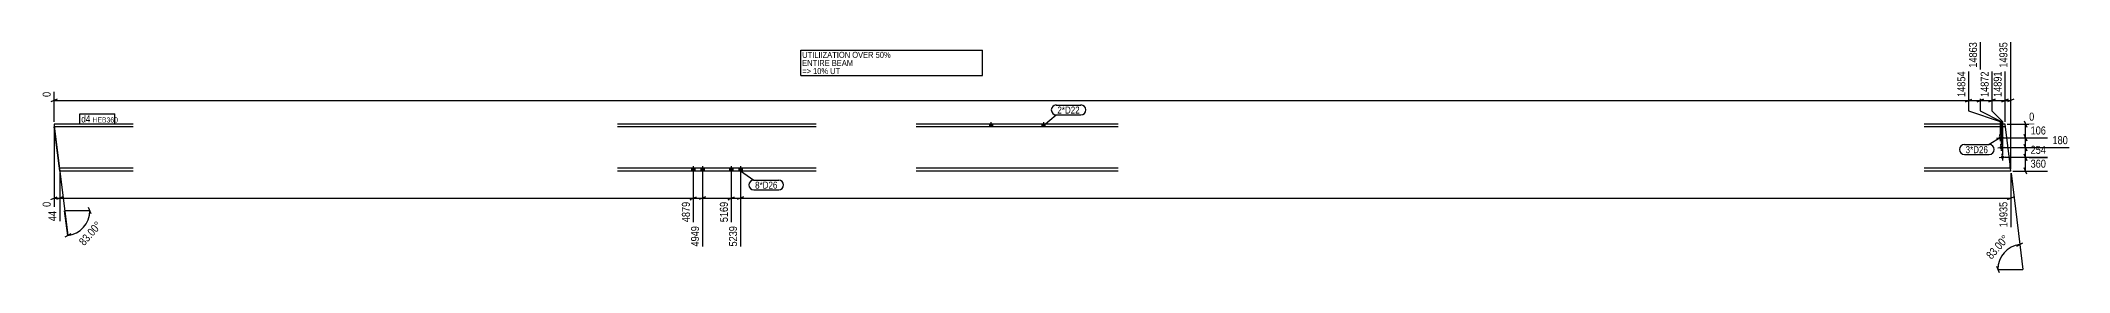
# Model space of a CAD drawing. Header units: millimetres. Extents: x 35 to 40294, y 35 to 1823.
# Drawn here: x 35 to 15520, y 48 to 1823 of the extents above; entities that cross this region are included whole.
import ezdxf

# ---------------------------------------------------------------- set-up
doc = ezdxf.new("R2010")
doc.units = ezdxf.units.MM
doc.linetypes.add('DXK_LINE_DOT2', pattern=[3.9198, 1.9599, -1.9599])
for name, color, linetype in [('MÅLSÆTNING', 7, 'Continuous'), ('STÅL', 7, 'Continuous'), ('TEKST', 7, 'Continuous')]:
    doc.layers.add(name, color=color, linetype=linetype)
doc.styles.add('Arial Narrow', font='ARIALN.TTF', dxfattribs={"height": 0.2})

msp = doc.modelspace()

# ---------------------------------------------------------------- hatches: boundary and pattern name
at = {"layer": 'STÅL', "linetype": 'Continuous'}
for points in [[(7278, 1162), (7300, 1162), (7300, 1184), (7278, 1184)], [(7678, 1162), (7700, 1162), (7700, 1184), (7678, 1184)], [(14978, 1077, -1), (15004, 1080, -1)], [(14987, 1003, -1), (15013, 1006, -1)], [(14997, 928, -1), (15022, 932, -1)], [(5004, 824), (5030, 824), (5030, 847), (5004, 847)], [(5004, 824), (5030, 824), (5030, 847), (5004, 847)], [(5074, 824), (5100, 824), (5100, 847), (5074, 847)], [(5074, 824), (5100, 824), (5100, 847), (5074, 847)], [(5294, 824), (5320, 824), (5320, 847), (5294, 847)], [(5294, 824), (5320, 824), (5320, 847), (5294, 847)], [(5364, 824), (5390, 824), (5390, 847), (5364, 847)], [(5364, 824), (5390, 824), (5390, 847), (5364, 847)]]:
    msp.add_hatch(color=3, dxfattribs=at).paths.add_polyline_path(points)

# ---------------------------------------------------------------- linework, layer by layer
at = {"layer": 'MÅLSÆTNING', "color": 7, "linetype": 'Continuous'}
for p, q in [((14840, 1810), (14840, 1284)), ((15073, 840), (15073, 1810)), ((14751, 1586), (14751, 1284)), ((15029, 1200), (15029, 1586)), ((138, 1200), (138, 1430)), ((162, 1374), (114, 1354)), ((138, 1364), (14751, 1364)), ((14727, 1354), (14775, 1374)), ((14751, 1284), (14991, 1204)), ((14751, 1284), (14991, 1204)), ((14840, 1284), (15000, 1204)), ((14840, 1284), (15000, 1204)), ((14905, 1354), (14953, 1374)), ((14929, 1364), (15029, 1364)), ((14929, 1284), (15009, 1204)), ((14929, 1284), (15009, 1204)), ((15005, 1354), (15053, 1374)), ((15053, 1374), (15005, 1354)), ((15029, 1364), (15073, 1364)), ((15097, 1374), (15049, 1354)), ((138, 1168), (138, 550)), ((14991, 1204), (14991, 1095)), ((14991, 1204), (14991, 1095)), ((15000, 1204), (15000, 1020)), ((15000, 1204), (15000, 1020)), ((15009, 1204), (15009, 946)), ((15009, 1204), (15009, 946)), ((15045, 1184), (15252, 1184)), ((15176, 1208), (15195, 1160)), ((15195, 1055), (15176, 1103)), ((15185, 1079), (15185, 1184)), ((15007, 1079), (15353, 1079)), ((15025, 930), (15353, 930)), ((15176, 954), (15195, 906)), ((15185, 824), (15185, 930)), ((182, 808), (182, 441)), ((15089, 824), (15353, 824)), ((15195, 800), (15176, 848)), ((114, 607), (162, 626)), ((206, 626), (158, 607)), ((4993, 607), (5041, 626)), ((5017, 765), (5017, 433)), ((5111, 626), (5063, 607)), ((5087, 765), (5087, 247)), ((5087, 765), (5087, 247)), ((5283, 607), (5331, 626)), ((5307, 765), (5307, 433)), ((5377, 765), (5377, 247)), ((5377, 765), (5377, 247)), ((15049, 607), (15097, 626)), ((138, 616), (182, 616)), ((421, 497), (401, 545)), ((5087, 616), (5307, 616)), ((5377, 616), (15073, 616)), ((265, 343), (220, 318)), ((15119, 250), (15164, 275)), ((15142, 263), (15165, 72)), ((14964, 96), (14983, 48)), ((14973, 72), (15165, 72))]:
    msp.add_line(p, q, dxfattribs=at)
msp.add_arc((15165, 72), 192, 97, 180, dxfattribs=at)
at = {"layer": 'STÅL', "color": 2, "linetype": 'Continuous'}
for p, q in [((742, 1184), (138, 1184)), ((138, 1184), (140, 1162)), ((742, 1162), (140, 1162)), ((177, 864), (140, 1162)), ((5955, 1184), (4439, 1184)), ((5955, 1162), (4439, 1162)), ((8260, 1184), (6718, 1184)), ((8260, 1162), (6718, 1162)), ((15029, 1184), (14411, 1184)), ((15031, 1162), (14411, 1162)), ((15067, 874), (15029, 1184)), ((182, 824), (177, 864)), ((742, 847), (179, 847)), ((742, 824), (182, 824)), ((5955, 847), (4439, 847)), ((5955, 824), (4439, 824)), ((8260, 847), (6718, 847)), ((8260, 824), (6718, 824)), ((15070, 847), (14411, 847)), ((15073, 824), (14411, 824)), ((15070, 847), (15067, 874)), ((15073, 824), (15070, 847))]:
    msp.add_line(p, q, dxfattribs=at)
at = {"layer": 'STÅL', "color": 3, "linetype": 'Continuous'}
for p, q in [((7278, 1184), (7278, 1162)), ((7289, 1197), (7289, 1162)), ((7300, 1184), (7300, 1162)), ((7678, 1184), (7678, 1162)), ((7689, 1197), (7689, 1162)), ((7700, 1184), (7700, 1162)), ((14994, 1053), (14988, 1105)), ((14965, 1076), (15017, 1082)), ((14975, 1001), (15026, 1008)), ((14984, 927), (15035, 933)), ((15003, 979), (14997, 1030)), ((15013, 904), (15006, 956)), ((5004, 847), (5004, 824)), ((5004, 847), (5004, 824)), ((5017, 862), (5017, 757)), ((5017, 862), (5017, 757)), ((5030, 847), (5030, 824)), ((5030, 847), (5030, 824)), ((5074, 847), (5074, 824)), ((5074, 847), (5074, 824)), ((5087, 862), (5087, 757)), ((5087, 862), (5087, 757)), ((5100, 847), (5100, 824)), ((5100, 847), (5100, 824)), ((5294, 847), (5294, 824)), ((5294, 847), (5294, 824)), ((5307, 862), (5307, 757)), ((5307, 862), (5307, 757)), ((5320, 847), (5320, 824)), ((5320, 847), (5320, 824)), ((5364, 847), (5364, 824)), ((5364, 847), (5364, 824)), ((5377, 862), (5377, 757)), ((5377, 862), (5377, 757)), ((5390, 847), (5390, 824)), ((5390, 847), (5390, 824))]:
    msp.add_line(p, q, dxfattribs=at)
at = {"layer": 'STÅL', "color": 7, "linetype": 'DXK_LINE_DOT2'}
msp.add_line((15070, 847), (15068, 864), dxfattribs=at)

# ---------------------------------------------------------------- wipeouts: each hides what was drawn before it
at = {"color": 0, "linetype": 'Continuous'}
msp.add_wipeout([(6862, 1566), (6862, 1614), (5848, 1614), (5848, 1566)], dxfattribs=at).dxf.layer = 'TEKST'

# ---------------------------------------------------------------- next in the draw order: wipeouts: each hides what was drawn before it
for points, layer in [([(15060, 1823), (14970, 1823), (14970, 1602), (15060, 1602)], 'MÅLSÆTNING'), ([(14738, 1599), (14649, 1599), (14649, 1378), (14738, 1378)], 'MÅLSÆTNING'), ([(125, 1443), (35, 1443), (35, 1378), (125, 1378)], 'MÅLSÆTNING'), ([(15264, 1197), (15264, 1287), (15200, 1287), (15200, 1197)], 'MÅLSÆTNING'), ([(15354, 943), (15354, 1032), (15211, 1032), (15211, 943)], 'MÅLSÆTNING'), ([(169, 531), (79, 531), (79, 428), (169, 428)], 'MÅLSÆTNING'), ([(5294, 602), (5204, 602), (5204, 420), (5294, 420)], 'MÅLSÆTNING'), ([(6952, 1628), (6952, 1676), (5848, 1676), (5848, 1628)], 'TEKST')]:
    msp.add_wipeout(points, dxfattribs=at).dxf.layer = layer
at = {"color": 0}
for points in [[(414, 1196), (414, 1252), (346, 1252), (346, 1196)], [(7967, 1264), (7967, 1320), (7796, 1320), (7796, 1264)], [(14899, 961), (14899, 1017), (14728, 1017), (14728, 961)], [(5660, 690), (5660, 746), (5489, 746), (5489, 690)]]:
    msp.add_wipeout(points, dxfattribs=at).dxf.layer = 'TEKST'

# ---------------------------------------------------------------- next in the draw order: linework, layer by layer
at = {"layer": 'MÅLSÆTNING', "color": 7, "linetype": 'Continuous'}
for p, q in [((14751, 1586), (14751, 1284)), ((14929, 1586), (14929, 1284)), ((15029, 1200), (15029, 1586)), ((14727, 1354), (14775, 1374)), ((14751, 1364), (14840, 1364)), ((15176, 1103), (15195, 1055)), ((15016, 1004), (15519, 1004)), ((15185, 1004), (15185, 1079)), ((5283, 607), (5331, 626)), ((5307, 765), (5307, 433)), ((5401, 626), (5353, 607)), ((5401, 626), (5353, 607)), ((411, 521), (219, 521)), ((242, 331), (219, 521)), ((5307, 616), (5377, 616))]:
    msp.add_line(p, q, dxfattribs=at)
msp.add_arc((219, 521), 192, 277, 360, dxfattribs=at)
at = {"layer": 'TEKST', "color": 7, "linetype": 'Continuous'}
msp.add_line((5838, 1556), (7225, 1556), dxfattribs=at)

# ---------------------------------------------------------------- next in the draw order: texts
at = {"layer": 'MÅLSÆTNING', "color": 3, "linetype": 'Continuous', "style": 'Arial Narrow'}
for s, p in [('14935', (15047, 1615)), ('14854', (14726, 1391)), ('0', (112, 1391)), ('5169', (5281, 433))]:
    msp.add_text(s, height=61.1, rotation=90.0002, dxfattribs=at).set_placement(p)
msp.add_text('0', height=61.1, dxfattribs=at).set_placement((15213, 1210))
at = {"layer": 'TEKST', "color": 3, "linetype": 'Continuous', "style": 'Arial Narrow'}
msp.add_text('=> 10% UT', height=45.8, dxfattribs=at).set_placement((5848, 1566))

# ---------------------------------------------------------------- next in the draw order: wipeouts: each hides what was drawn before it
at = {"color": 0, "linetype": 'Continuous'}
for points, layer in [([(15354, 837), (15354, 927), (15211, 927), (15211, 837)], 'MÅLSÆTNING'), ([(125, 602), (35, 602), (35, 537), (125, 537)], 'MÅLSÆTNING'), ([(7215, 1690), (7215, 1738), (5848, 1738), (5848, 1690)], 'TEKST')]:
    msp.add_wipeout(points, dxfattribs=at).dxf.layer = layer
at = {"color": 0}
for points in [[(414, 1196), (414, 1252), (346, 1252), (346, 1196)], [(7967, 1264), (7967, 1320), (7796, 1320), (7796, 1264)], [(14899, 961), (14899, 1017), (14728, 1017), (14728, 961)], [(5660, 690), (5660, 746), (5489, 746), (5489, 690)]]:
    msp.add_wipeout(points, dxfattribs=at).dxf.layer = 'TEKST'

# ---------------------------------------------------------------- next in the draw order: linework, layer by layer
at = {"layer": 'MÅLSÆTNING', "color": 7, "linetype": 'Continuous'}
for p, q in [((140, 1169), (242, 331)), ((15025, 930), (15353, 930)), ((15176, 1028), (15195, 980)), ((15195, 980), (15176, 1028)), ((15195, 906), (15176, 954)), ((15185, 930), (15185, 1004)), ((182, 808), (182, 441)), ((15075, 809), (15142, 263)), ((206, 626), (158, 607)), ((182, 616), (5017, 616))]:
    msp.add_line(p, q, dxfattribs=at)
at = {"layer": 'TEKST', "color": 7, "linetype": 'Continuous'}
for p, q in [((5838, 1748), (7225, 1748)), ((5838, 1556), (5838, 1748)), ((7225, 1556), (7225, 1748)), ((336, 1186), (336, 1261)), ((7689, 1173), (7787, 1254)), ((7787, 1329), (7976, 1329)), ((7787, 1254), (7976, 1254)), ((14719, 1027), (14908, 1027)), ((14719, 952), (14908, 952)), ((14991, 1079), (14908, 1027)), ((5377, 826), (5479, 755)), ((5479, 755), (5669, 755)), ((5479, 680), (5669, 680))]:
    msp.add_line(p, q, dxfattribs=at)
for centre, start, end in [((7787, 1292), 90, 270), ((7976, 1292), 270, 90), ((14719, 989), 90, 270), ((14908, 989), 270, 90), ((5479, 718), 90, 270), ((5669, 718), 270, 90)]:
    msp.add_arc(centre, 37.6, start, end, dxfattribs=at)

# ---------------------------------------------------------------- next in the draw order: texts
at = {"layer": 'MÅLSÆTNING', "color": 3, "linetype": 'Continuous', "style": 'Arial Narrow'}
for s, p in [('254', (15224, 956)), ('360', (15224, 850))]:
    msp.add_text(s, height=61.1, dxfattribs=at).set_placement(p)
for s, p in [('0', (112, 550)), ('44', (156, 441))]:
    msp.add_text(s, height=61.1, rotation=90.0002, dxfattribs=at).set_placement(p)
at = {"layer": 'TEKST', "color": 3, "linetype": 'Continuous', "style": 'Arial Narrow'}
for s, p in [('UTILIIZATION OVER 50%', (5848, 1690)), ('ENTIRE BEAM', (5848, 1628))]:
    msp.add_text(s, height=45.81, dxfattribs=at).set_placement(p)
at = {"layer": 'TEKST', "color": 3, "style": 'Arial Narrow'}
for s, p in [('2*D22', (7796, 1264)), ('3*D26', (14728, 961)), ('8*D26', (5489, 690))]:
    msp.add_text(s, height=53.4, dxfattribs=at).set_placement(p)

# ---------------------------------------------------------------- next in the draw order: wipeouts: each hides what was drawn before it
at = {"color": 0, "linetype": 'Continuous'}
for points in [[(14828, 1823), (14738, 1823), (14738, 1602), (14828, 1602)], [(15016, 1599), (14926, 1599), (14926, 1378), (15016, 1378)], [(5364, 416), (5274, 416), (5274, 235), (5364, 235)]]:
    msp.add_wipeout(points, dxfattribs=at).dxf.layer = 'MÅLSÆTNING'
at = {"color": 0}
msp.add_wipeout([(594, 1196), (594, 1236), (431, 1236), (431, 1196)], dxfattribs=at).dxf.layer = 'TEKST'

# ---------------------------------------------------------------- next in the draw order: linework, layer by layer
at = {"layer": 'MÅLSÆTNING', "color": 7, "linetype": 'Continuous'}
for p, q in [((14840, 1810), (14840, 1284)), ((14929, 1586), (14929, 1284)), ((14864, 1374), (14816, 1354)), ((14816, 1354), (14864, 1374)), ((14840, 1364), (14929, 1364)), ((14953, 1374), (14905, 1354))]:
    msp.add_line(p, q, dxfattribs=at)

# ---------------------------------------------------------------- next in the draw order: texts
at = {"layer": 'MÅLSÆTNING', "color": 3, "linetype": 'Continuous', "style": 'Arial Narrow'}
for s, p in [('14863', (14815, 1615)), ('14891', (15003, 1391)), ('5239', (5351, 247))]:
    msp.add_text(s, height=61.1, rotation=90.0002, dxfattribs=at).set_placement(p)

# ---------------------------------------------------------------- next in the draw order: wipeouts: each hides what was drawn before it
at = {"color": 0, "linetype": 'Continuous'}
for points in [[(15520, 1017), (15520, 1107), (15378, 1107), (15378, 1017)], [(5004, 602), (4914, 602), (4914, 420), (5004, 420)]]:
    msp.add_wipeout(points, dxfattribs=at).dxf.layer = 'MÅLSÆTNING'
at = {"color": 0}
for points, layer in [([(525, 407), (458, 467), (302, 291), (369, 231)], 'MÅLSÆTNING'), ([(15082, 303), (15015, 362), (14859, 186), (14926, 126)], 'MÅLSÆTNING'), ([(594, 1196), (594, 1236), (431, 1236), (431, 1196)], 'TEKST')]:
    msp.add_wipeout(points, dxfattribs=at).dxf.layer = layer

# ---------------------------------------------------------------- next in the draw order: linework, layer by layer
at = {"layer": 'MÅLSÆTNING', "color": 7, "linetype": 'Continuous'}
for p, q in [((15007, 1079), (15353, 1079)), ((15016, 1004), (15519, 1004)), ((15073, 808), (15073, 394)), ((4993, 607), (5041, 626)), ((5017, 765), (5017, 433)), ((5111, 626), (5063, 607)), ((5017, 616), (5087, 616))]:
    msp.add_line(p, q, dxfattribs=at)
at = {"layer": 'TEKST', "color": 7, "linetype": 'Continuous'}
for p, q in [((336, 1261), (603, 1261)), ((603, 1186), (603, 1261)), ((336, 1186), (603, 1186))]:
    msp.add_line(p, q, dxfattribs=at)

# ---------------------------------------------------------------- next in the draw order: texts
at = {"layer": 'MÅLSÆTNING', "color": 3, "linetype": 'Continuous', "style": 'Arial Narrow'}
msp.add_text('180', height=61.1, dxfattribs=at).set_placement((15391, 1030))
msp.add_text('4879', height=61.1, rotation=90.0002, dxfattribs=at).set_placement((4991, 433))
at = {"layer": 'MÅLSÆTNING', "color": 3, "style": 'Arial Narrow'}
for p in [(368, 249), (14925, 145)]:
    msp.add_text('83.00°', height=61.1, rotation=48.5009, dxfattribs=at).set_placement(p)
at = {"layer": 'TEKST', "color": 3, "style": 'Arial Narrow'}
for s, height, p in [('d4', 53.4, (346, 1196)), ('HEB360', 38.2, (431, 1196))]:
    msp.add_text(s, height=height, dxfattribs=at).set_placement(p)

# ---------------------------------------------------------------- next in the draw order: wipeouts: each hides what was drawn before it
at = {"color": 0, "linetype": 'Continuous'}
msp.add_wipeout([(14917, 1599), (14827, 1599), (14827, 1378), (14917, 1378)], dxfattribs=at).dxf.layer = 'MÅLSÆTNING'

# ---------------------------------------------------------------- next in the draw order: texts
at = {"layer": 'MÅLSÆTNING', "color": 3, "linetype": 'Continuous', "style": 'Arial Narrow'}
msp.add_text('14872', height=61.1, rotation=90.0002, dxfattribs=at).set_placement((14904, 1391))

# ---------------------------------------------------------------- next in the draw order: wipeouts: each hides what was drawn before it
at = {"color": 0, "linetype": 'Continuous'}
for points in [[(15354, 1092), (15354, 1181), (15211, 1181), (15211, 1092)], [(15060, 602), (14970, 602), (14970, 381), (15060, 381)], [(5074, 416), (4984, 416), (4984, 235), (5074, 235)]]:
    msp.add_wipeout(points, dxfattribs=at).dxf.layer = 'MÅLSÆTNING'

# ---------------------------------------------------------------- next in the draw order: texts
at = {"layer": 'MÅLSÆTNING', "color": 3, "linetype": 'Continuous', "style": 'Arial Narrow'}
msp.add_text('106', height=61.1, dxfattribs=at).set_placement((15224, 1104))
for s, p in [('14935', (15047, 394)), ('4949', (5061, 247))]:
    msp.add_text(s, height=61.1, rotation=90.0002, dxfattribs=at).set_placement(p)

doc.saveas('drawing.dxf')
